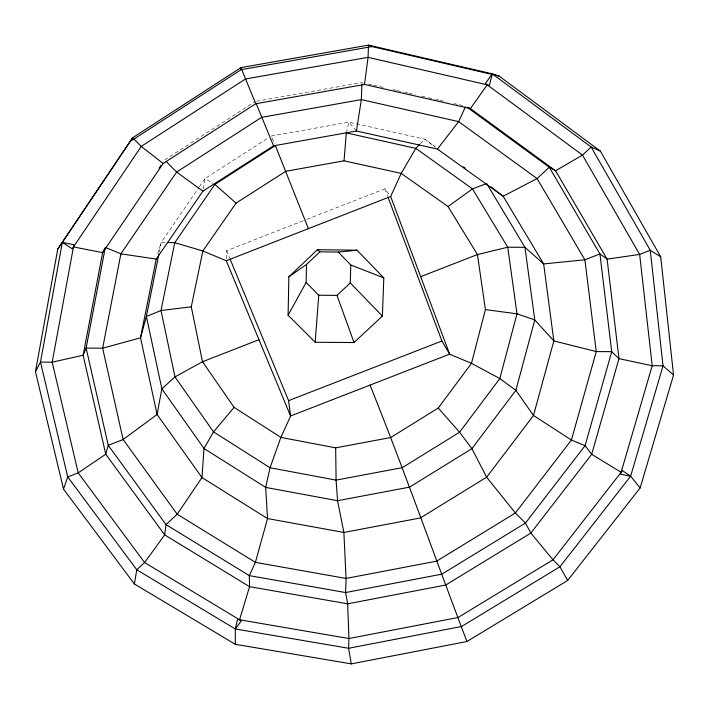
<?xml version="1.0" encoding="UTF-8"?>
<svg xmlns="http://www.w3.org/2000/svg" width="709" height="709" viewBox="0 0 709 709"><rect width="100%" height="100%" fill="white"/><g stroke="black" fill="none" stroke-linecap="round" stroke-linejoin="round"><path stroke-width="0.53" stroke-dasharray="3.54 2.66" d="M226.339 258.741L226.632 250.685L305.756 219.746M203.253 189.073L204.981 178.571L268.436 137.803M159.259 252.041L161.191 242.381L198.724 187.69M346.311 132.884L348.855 122.17L424.833 139.168L435.583 146.887M157.779 253.866L161.191 242.381L165.357 242.478M199.353 186.777L204.981 178.571L213.063 183.347M420.313 143.759L424.833 139.168L434.901 147.082M164.63 159.986L255.32 101.467M306.784 219.338L384.89 188.798L389.383 194.78M271.192 136.031L348.855 122.17L356.432 131.005M256.41 101.281L361.909 82.563L364.515 84.46M368.334 84.025L372.615 85M373.687 85.248L384.384 87.686M392.946 89.644L396.163 90.371M397.226 90.619L403.651 92.081M404.724 92.321L407.932 93.056M409.004 93.304L415.421 94.767M421.846 96.229L427.199 97.452M428.263 97.691L434.688 99.154M435.76 99.402L438.968 100.129M440.041 100.377L446.457 101.839M453.946 103.549L458.227 104.524M459.299 104.772L465.724 106.235M272.026 137.936L274.534 143.652M226.632 250.685L229.583 257.828M384.89 188.798L387.601 196.047"/><path stroke-width="1.06" d="M235.299 644.304L235.308 628.98L237.488 619.436L348.925 638.525L458.067 617.512L552.993 559.791L622.431 470.625L630.629 476.2L640.156 487.916L567.652 580.467L466.947 641.53L351.283 663.881L235.299 644.304L134.373 583.968L63.509 489.113L35.45 371.649L57.784 248.956L132.618 137.776L240.945 67.612L368.476 45.119L492.285 73.842L499.047 76.031L600.337 151.061L660.708 256.826L673.55 375.052L640.156 487.916M288.111 315.221L288.855 276.811L317.464 249.683L356.99 250.206L383.808 277.901L382.381 316.072L354.03 342.536L315.177 342.252L288.111 315.221L306.12 282.439L306.527 264.448L319.848 251.828L338.228 252.067L356.99 250.206M306.12 282.439L318.758 295.219L336.997 295.405L350.255 282.926L350.813 264.998L338.228 252.067M361.847 84.69L361.368 99.606L356.432 131.005L273.568 145.815L202.907 191.173L156.228 259.086L140.524 337.803L157.079 414.473L201.985 477.582L267.541 518.563L343.883 532.459L420.366 517.96L486.631 477.201L533.496 415.474L553.835 340.914L543.661 263.934L503.142 196.233L491 186.884M315.177 342.252L318.758 295.219M344.033 160.828L401.197 173.386L448.035 206.541L477.432 254.549L485.417 309.611L471.485 363.345L438.224 408.038L390.694 437.542L335.667 447.849L280.861 437.409L234.121 407.4L202.508 361.723L191.279 306.82L202.863 250.968L236.035 203.12L285.78 171.286L344.033 160.828L346.311 132.884L415.793 148.349L472.469 188.86L507.741 247.219L516.994 313.821L499.836 378.553L459.565 432.233L402.304 467.656L336.093 480.117L270.058 467.754L213.515 431.852L174.999 376.913L161.014 310.524L174.733 242.7L214.862 184.402L275.367 145.558L308.388 228.653M467.603 107.174L470.421 108.592L555.555 170.763L607.099 259.122L618.984 358.648L591.696 454.292L530.864 533.062L445.704 585.04L347.658 603.82L249.55 586.671L164.683 534.887L105.756 454.23L83.139 355.227L102.628 252.626L163.159 163.478L255.719 103.762L364.515 84.46L368.068 57.34L368.476 45.119L372.012 46.572L499.047 76.031M134.373 583.968L136.793 569.797L144.601 562.538L164.683 534.887L166.021 524.633L177.188 514.22L201.985 477.582L204.015 448.513L213.515 431.852L234.121 407.4M132.618 137.776L62.33 242.354L40.466 362.122L35.45 371.649M105.083 248.487L86.135 348.084L83.139 355.227L52.182 362.193L40.466 362.122L67.727 476.935L136.793 569.797L235.308 628.98L348.606 648.274L461.612 626.49L559.942 566.757L630.629 476.2L663.03 365.809L650.25 250.286L591.164 147.02L492.285 73.842L485.381 83.476L582.497 155.085L639.642 254.416L652.2 365.747L620.561 474.25L630.629 476.2M158.834 254.194L146.382 316.471L140.524 337.803L102.654 348.199L86.135 348.084L108.255 445.332L166.021 524.633L249.293 575.619L345.602 592.556L441.858 574.148L525.44 523.074L585.067 445.66L611.725 351.682L599.929 253.937L549.262 167.218L467.497 107.529M492.285 73.842L489.414 85.337L368.068 57.34L245.438 79.009L141.233 146.417L72.212 248.797L62.33 242.354L57.784 248.956M239.562 619.79L249.55 586.671L249.293 575.619L255.408 562.361L267.541 518.563L265.68 487.411L270.058 467.754L280.861 437.409L290.637 415.953M63.509 489.113L67.727 476.935L78.194 472.859L105.756 454.23L108.255 445.332L123.127 439.536L157.079 414.473L161.856 388.816L146.382 316.471L161.014 310.524L191.279 306.82M167.439 242.522L174.733 242.7L202.863 250.968L226.268 260.752L390.668 196.49L401.197 173.386L415.793 148.349L419.56 144.521M465.281 107.192L458.634 121.611L437.418 149.067L356.432 131.005M104.843 248.274L102.628 252.626L73.47 246.936M159.064 168.184L160.916 165.445M487.207 84.823L470.421 108.592L364.515 84.46M235.308 628.98L241.317 620.845L144.601 562.538L78.194 472.859L52.182 362.193L73.878 244.729L62.33 242.354M448.035 206.541L472.469 188.86L486.658 183.551L524.944 247.317L543.661 263.934L584.881 259.786L599.929 253.937L607.099 259.122L639.642 254.416L650.25 250.286L660.708 256.826M288.855 276.811L306.527 264.448M129.871 141.694L241.078 69.677L372.012 46.572M258.971 339.708L202.508 361.723L174.999 376.913L161.856 388.816L204.015 448.513L265.68 487.411L337.564 500.714L409.58 487.127L471.919 448.646L515.877 390.331L534.781 319.919L524.944 247.317L507.741 247.219L477.432 254.549L420.659 276.678M290.566 415.988L288.598 400.638L441.911 341.002L449.639 354.146L290.566 415.988L226.268 260.752M485.417 309.611L516.994 313.821L534.781 319.919L553.835 340.914L596.251 351.575L611.725 351.682L618.984 358.648L652.2 365.747L663.03 365.809L673.55 375.052M156.228 259.086L120.885 253.849L105.286 247.406M350.813 264.998L383.808 277.901M449.568 354.172L471.485 363.345L499.836 378.553L515.877 390.331L533.496 415.474L571.41 440.014L585.067 445.66L591.696 454.292L621.128 472.291M600.337 151.061L591.164 147.02L582.497 155.085L555.555 170.763L549.262 167.218L537.085 178.571L503.142 196.233L437.418 149.067M463.358 166.828L465.157 168.113M202.907 191.173L176.63 172.065L166.128 161.492M163.159 163.478L141.233 146.417L133.336 138.494M214.862 184.402L236.035 203.12M317.464 249.683L319.848 251.828M350.255 282.926L382.381 316.072M438.224 408.038L459.565 432.233L471.919 448.646L486.631 477.201L515.399 512.97L525.44 523.074L530.864 533.062L552.993 559.791L559.942 566.757L567.652 580.467M273.568 145.815L256.1 103.452M255.719 103.762L240.945 67.612L241.078 69.677M230 258.847L288.598 400.638M370.027 385.093C404.103 469.907 434.44 556.131 466.947 641.53M390.668 196.49L449.639 354.146M387.991 197.084L441.911 341.002M336.997 295.405L354.03 342.536M351.283 663.881L348.606 648.274L348.925 638.525L347.658 603.82L345.602 592.556L346.054 578.438L343.883 532.459L337.564 500.714L336.093 480.117L335.667 447.849M120.885 253.849L102.654 348.199L123.127 439.536L177.188 514.22L255.408 562.361L346.054 578.438L436.717 561.129L515.399 512.97L571.41 440.014L596.251 351.575L584.881 259.786L537.085 178.571L458.634 121.611L361.368 99.606L261.586 117.348L176.63 172.065L120.885 253.849"/></g></svg>
